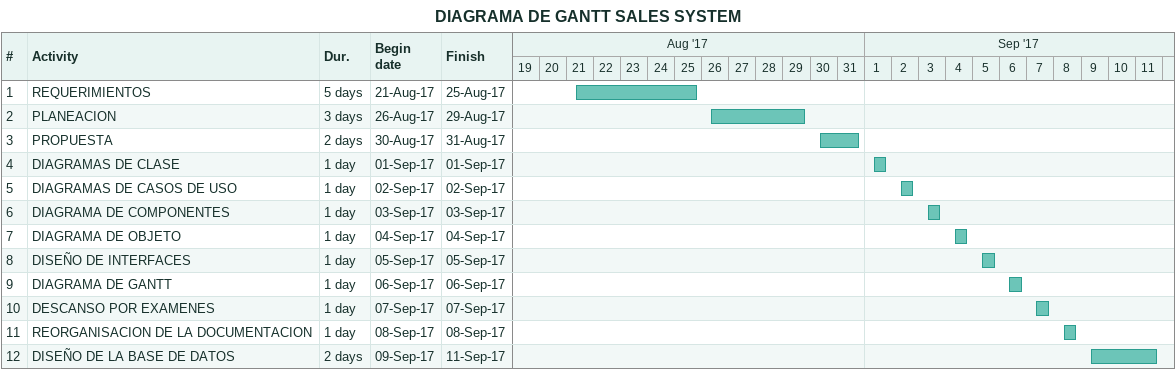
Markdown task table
DIAGRAMA DE GANTT SALES SYSTEM

| ID | Task | Duration | Start | Finish |
|---|---|---|---|---|
| 1 | REQUERIMIENTOS | 5d | 2017-08-21 | 2017-08-25 |
| 2 | PLANEACION | 3d | 2017-08-26 | 2017-08-29 |
| 3 | PROPUESTA | 2d | 2017-08-30 | 2017-08-31 |
| 4 | DIAGRAMAS DE CLASE | 1d | 2017-09-01 | 2017-09-01 |
| 5 | DIAGRAMAS DE CASOS DE USO | 1d | 2017-09-02 | 2017-09-02 |
| 6 | DIAGRAMA DE COMPONENTES | 1d | 2017-09-03 | 2017-09-03 |
| 7 | DIAGRAMA DE OBJETO | 1d | 2017-09-04 | 2017-09-04 |
| 8 | DISEÑO DE INTERFACES | 1d | 2017-09-05 | 2017-09-05 |
| 9 | DIAGRAMA DE GANTT | 1d | 2017-09-06 | 2017-09-06 |
| 10 | DESCANSO POR EXAMENES | 1d | 2017-09-07 | 2017-09-07 |
| 11 | REORGANISACION DE LA DOCUMENTACION | 1d | 2017-09-08 | 2017-09-08 |
| 12 | DISEÑO DE LA BASE DE DATOS | 2d | 2017-09-09 | 2017-09-11 |
